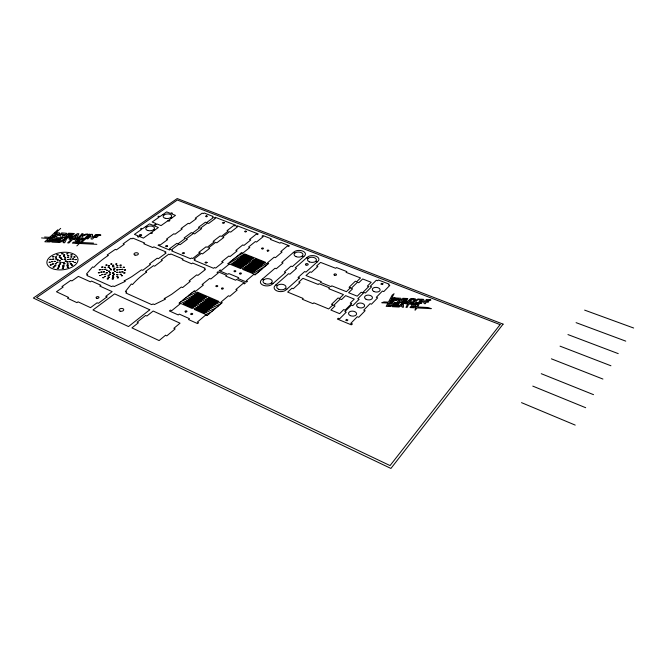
<?xml version="1.0" encoding="UTF-8"?>
<svg xmlns="http://www.w3.org/2000/svg" width="667" height="667" viewBox="0 0 667 667"><rect width="100%" height="100%" fill="white"/><g stroke="black" fill="none" stroke-linecap="round" stroke-linejoin="round"><path stroke-width="1" d="M393.213 300.667L390.587 300.292L390.203 301.009L392.504 301.109A0.875 0.534 5.6 0 0 393.18 300.792M390.845 305.152L388.202 304.769L387.819 305.494L390.128 305.603A0.884 0.534 5.6 0 0 390.812 305.278M412.648 304.719L415.649 305.386L415.741 306.578A5.319 3.218 6.5 0 1 415.549 306.895L416.575 306.945L418.334 303.368L415.799 303.235L414.365 301.276L413.448 303.118L412.314 303.06L414.249 299.2L411.706 299.058L411.739 303.035L410.547 302.976L410.53 302.134L408.304 302.018L407.454 302.818L398.391 302.368L396.948 300.609L395.456 300.534L395.94 299.616L399.358 299.775A0.875 0.525 5.9 0 0 400.033 299.458L395.306 298.341M394.064 299.066L391.454 298.658L391.07 299.375L393.98 299.233M391.687 303.577L389.078 303.126L388.694 303.844L391.621 303.702M429.406 299.858L428.256 302.259L426.155 302.151L425.396 303.718L424.295 303.668L422.878 300.659L421.486 303.527L420.352 303.468L422.278 299.516L421.394 299.475L417.717 307.003L427.972 307.52L431.257 308.646L417.259 307.937L414.999 310.155L416.116 307.879L410.055 307.57L410.522 306.637L413.974 306.795A0.892 0.542 6.6 0 0 414.657 306.436L411.647 305.761L411.564 304.552A5.344 3.235 6.7 0 1 411.747 304.26M78.414 241.879L75.063 241.037L77.414 238.903A2.443 1.326 -6.5 0 1 78.314 238.728L82.866 238.903L81.858 239.887L77.614 239.728A0.875 0.475 -6.5 0 0 77.172 239.878L77.047 239.953A1.359 0.742 -6.5 0 0 76.897 240.095L80.215 240.979L77.881 243.122A2.451 1.334 -6.6 0 1 76.972 243.305L76.23 243.322M412.715 304.586L416.758 304.511L417.217 303.585L402.243 302.835L398.874 306.053L392.721 305.744L392.238 306.678L399.116 307.02L399.975 306.211L402.209 306.328L402.218 307.179L403.418 307.237L403.427 303.335L407.637 304.052L405.97 307.37L407.103 307.429L408.771 304.11L411.747 304.269M99.391 234.726L96.565 237.519L94.731 237.427L98.091 234.659L100.884 235.101L99.091 235.017M76.872 245.898L88.878 234.217L90.178 234.275L81.291 242.938M49.691 237.285L44.831 241.779L49.425 241.954A2.468 1.326 -7.4 0 0 50.342 241.771L51.968 240.854A7.67 4.102 -7.5 0 0 52.343 240.504L54.652 237.877A0.942 0.5 -7.2 0 0 54.436 237.652L44.606 237.035M57.754 229.832L50.008 236.993L54.577 237.169A2.443 1.309 -7.1 0 0 55.486 236.985L57.087 236.076A7.612 4.052 -7.2 0 0 57.462 235.734L59.738 233.142A0.934 0.5 -6.9 0 0 59.521 232.916L54.811 232.558M49.933 238.327L49.108 239.094L51.809 239.22A0.875 0.467 -7.3 0 0 52.451 239.061L52.626 238.953A1.542 0.825 -7.3 0 0 52.776 238.819L41.529 237.919M60.689 228.364L54.235 234.342L56.928 234.467A0.867 0.459 -7 0 0 57.562 234.317L57.729 234.209A1.534 0.817 -7 0 0 57.887 234.075L55.053 233.592M77.089 242.313L77.572 242.296A0.992 0.542 -6.5 0 0 78.289 242.013M84.3 238.669L85.609 238.728M93.538 243.122L73.403 242.138L72.37 243.13L96.84 244.33M429.381 299.908L430.94 299.983L428.389 299.575L427.555 301.309L426.58 301.259L427.422 299.525L426.296 299.466L424.921 302.301L423.495 299.325L420.393 299.175L418.643 302.751L416.892 302.693L415.683 301.075L419.426 299.124L417.875 299.049L414.616 300.767L415.533 298.933L410.522 298.683L407.203 301.859L402.218 301.609L402.585 300.892L406.486 301.092L406.953 300.167L403.06 299.975L403.427 299.258L407.32 299.458L407.787 298.541L402.776 298.291L400.867 301.984L399.566 301.909L398.566 300.692L399.391 300.684A2.051 1.234 5.9 0 0 400.083 300.517L401.276 299.208L400.817 298.274L391.938 297.749L394.064 293.73L392.179 295.122L388.436 302.143L384.025 301.918L381.782 302.76L387.952 303.068L386.185 306.37L390.153 306.528A2.059 1.259 5.6 0 0 390.845 306.353L391.846 305.486A6.42 3.902 5.4 0 0 392.021 305.161L391.879 304.477L392.655 303.919A5.936 3.593 5.4 0 0 392.88 303.518C393.813 300.967 385.017 302.551 392.529 302.026A2.051 1.242 5.6 0 0 393.222 301.851L394.214 301A6.378 3.852 5.4 0 0 394.38 300.675L395.014 299.45A3.602 2.168 5.6 0 0 395.373 298.341M584.634 310.122L633.65 328.022M576.08 322.653L625.754 341.137M567.951 334.576L618.242 353.627M560.047 346.156L610.93 365.774M293.322 252.526L294.814 253.101M302.276 256.02L303.777 256.603M306.695 257.737L308.204 258.329M315.774 261.281L317.3 261.873M551.392 358.829L602.926 379.064M162.973 214.474L164.107 214.924M170.735 217.559L171.811 217.984M244.614 253.894L265.424 262.231M240.887 253.235L253.302 258.212M255.261 259.004L267.859 264.057M541.254 373.695L593.53 394.664M243.23 255.019L264.057 263.382M239.495 254.36L251.918 259.355M253.885 260.138L266.492 265.216M241.838 256.145L262.69 264.541M238.102 255.486L250.534 260.497M252.501 261.289L265.124 266.375M240.445 257.279L261.314 265.691M236.702 256.612L249.15 261.639M251.109 262.431L263.748 267.534M239.044 258.412L259.93 266.858M235.293 257.745L247.749 262.79M249.725 263.59L262.364 268.709M237.644 259.555L258.546 268.026M233.884 258.888L246.356 263.94M248.324 264.741L260.98 269.877M236.235 260.697L257.162 269.193M232.475 260.03L244.956 265.099M246.923 265.9L259.596 271.052M234.817 261.848L255.769 270.368M231.057 261.172L243.547 266.258M245.523 267.067L258.204 272.236M145.656 226.563L146.798 227.022M153.493 229.756L154.577 230.198M233.4 262.998L254.369 271.544M532.783 386.11L585.684 407.712M229.631 262.323L242.138 267.425M244.114 268.234L256.803 273.42M231.983 264.149L252.96 272.728M228.206 263.473L240.72 268.593M242.696 269.401L255.403 274.604M262.281 279.198L263.807 279.823M271.444 282.958L272.978 283.583M275.963 284.809L277.505 285.443M285.251 288.619L286.81 289.261M521.502 402.643L575.212 425.096M197.457 292.171L218.893 301.417M193.563 291.446L206.336 296.965M208.362 297.841L221.344 303.443M195.915 293.422L217.375 302.701M192.013 292.696L204.802 298.232M206.828 299.108L219.818 304.736M194.364 294.681L215.841 303.994M190.454 293.955L203.26 299.508M205.286 300.383L218.292 306.036M192.813 295.94L214.307 305.286M188.894 295.214L201.709 300.784M203.735 301.667L216.758 307.337M191.254 297.207L212.765 306.578M187.327 296.473L200.158 302.068M202.184 302.951L215.216 308.638M189.686 298.483L211.222 307.887M185.76 297.74L198.599 303.36M200.625 304.244L213.673 309.947M188.111 299.758L209.671 309.188M184.184 299.016L197.032 304.652M199.058 305.536L212.123 311.264M186.535 301.034L208.112 310.505M182.6 300.292L195.456 305.945M197.49 306.837L210.564 312.581M184.951 302.318L206.545 311.814M181.007 301.576L193.88 307.245M195.915 308.146L208.996 313.899M183.367 303.61L204.977 313.14M179.415 302.86L192.304 308.554M194.339 309.446L207.429 315.233M55.928 235.901A0.992 0.525 -7.1 0 1 55.211 236.176L52.368 236.076L53.185 235.318L56.086 235.726A1.384 0.742 -7.1 0 1 55.92 235.901M394.122 297.857A1.926 1.159 5.7 0 1 394.714 297.932M110.414 269.76L111.656 269.693L110.422 269.735M121.202 274.287L119.96 274.42L121.202 274.312M124.287 267.217L123.053 267.342L124.287 267.242M124.979 272.886L123.737 272.995L124.979 272.886M76.163 259.538L74.937 259.638L76.163 259.538M402.243 303.994L402.226 305.369L400.909 305.303L402.243 303.994M72.653 265.066L71.411 265.174L72.653 265.066M118.392 277.705L117.142 277.814L118.384 277.78M53.435 263.924L52.201 264.107L53.435 263.924M72.119 254.852L70.894 254.952L72.119 254.852M116.842 263.982L115.616 264.107L116.842 264.007M70.819 261.664L69.585 261.814L70.819 261.664M71.01 259.113L69.785 259.238L71.01 259.113M105.619 267.292L104.377 267.4L105.603 267.367M68.176 261.839L66.95 261.989L68.176 261.839M68.201 263.974L66.967 264.124L68.201 263.999M68.509 259.43L67.275 259.53L68.509 259.43M68.751 257.128L67.517 257.254L68.751 257.128M68.784 255.419L67.567 255.569L68.784 255.444M122.961 271.853L121.719 271.953L122.961 271.853M65.358 259.421L64.124 259.546L65.358 259.421M65.75 257.871L64.524 257.971L65.75 257.871M63.982 265.299L62.74 265.449L63.974 265.374M64.749 256.336L63.523 256.478L64.741 256.403M64.941 263.682L63.699 263.807L64.941 263.682M63.515 268.176L62.273 268.301L63.515 268.176M108.346 278.773L107.087 278.906L108.337 278.798M55.853 265.766L54.602 265.891L55.853 265.766M62.948 253.685L61.723 253.81L62.948 253.685M60.68 263.874L59.446 264.024L60.68 263.899M61.089 262.306L59.855 262.456L61.089 262.331M61.531 258.054L60.297 258.179L61.531 258.054M106.978 264.999L105.745 265.099L106.962 265.074M59.513 265.216L58.271 265.366L59.513 265.191M60.272 256.962L59.046 257.112L60.263 257.037M58.287 259.88L57.054 260.03L58.279 259.955M57.929 262.289L56.687 262.439L57.921 262.264M56.236 263.74L55.002 263.89L56.228 263.815M56.712 258.829L55.478 258.979L56.703 258.904M100.842 275.429L99.6 275.563L100.842 275.454M122.928 269.335L121.694 269.451L122.928 269.335M55.203 261.356L53.969 261.506L55.203 261.331M100.333 269.71L99.091 269.843L100.333 269.735M103.018 269.501L101.776 269.626L103.018 269.526M115.674 271.444L114.432 271.544L115.666 271.527M53.91 256.695L52.676 256.845L53.91 256.695M54.185 266.967L52.935 267.125L54.169 267.042M59.563 266.758L58.329 266.933L59.563 266.758M64.724 254.952L63.498 255.069L64.724 254.952M50.233 262.181L48.991 262.331L50.217 262.256M109.596 271.161L108.354 271.227L109.596 271.186M63.924 266.725L62.673 266.842L63.924 266.725M121.127 267.167L119.893 267.225L121.111 267.242M102.068 272.036L100.825 272.161L102.068 272.036M68.151 265.666L66.908 265.808L68.151 265.666M60.397 255.494L59.171 255.586L60.397 255.494M125.621 269.952L124.379 270.052L125.621 269.952M64.099 262.456L62.856 262.565L64.099 262.456M122.453 275.629L121.202 275.713L122.436 275.713M62.364 259.288L61.131 259.421L62.364 259.313M102.951 274.462L101.701 274.579L102.935 274.537M120.36 272.128L119.118 272.236L120.36 272.128M121.202 265.141L119.977 265.241L121.202 265.141M71.502 263.79L70.268 263.915L71.502 263.79M75.029 256.903L73.804 257.028L75.029 256.903M75.338 262.423L74.104 262.548L75.338 262.423M120.385 269.51L119.143 269.618L120.385 269.51M66.65 233.575L64.265 235.584A2.435 1.301 -6.8 0 1 63.357 235.759L62.381 235.768L63.173 237.635L61.306 237.544L60.522 235.676L58.804 235.593L59.847 234.617L63.974 234.776A0.984 0.525 -6.8 0 0 64.691 234.501L60.655 233.859L61.697 232.891L66.408 233.258A0.934 0.5 -6.7 0 1 66.633 233.475L66.65 233.575M117.876 274.504L116.633 274.637L117.876 274.529M117.876 265.724L116.65 265.825L117.859 265.8M117.959 267.475L116.725 267.584L117.942 267.559M117.709 272.319L116.475 272.444L117.709 272.344M117.876 269.843L116.633 269.952L117.876 269.843M114.691 269.835L113.448 269.935L114.691 269.835M114.557 274.212L113.315 274.32L114.557 274.212M114.982 268.242L113.749 268.342L114.982 268.267M68.501 267.108L67.259 267.242L68.493 267.133M113.865 266.658L112.631 266.742L113.865 266.658M113.432 278.823L112.181 278.931L113.432 278.823M113.707 275.871L112.456 275.98L113.707 275.871M105.519 276.355L104.269 276.463L105.503 276.43M67.876 253.743L66.658 253.894L67.876 253.718M110.272 274.404L109.029 274.537L110.272 274.429M110.73 268.434L109.488 268.534L110.714 268.509M110.572 272.795L109.33 272.903L110.555 272.87M111.856 263.949L110.622 264.049L111.839 264.024M56.545 256.962L55.319 257.12L56.545 256.987M109.18 275.788L107.937 275.888L109.18 275.788M73.412 261.414L72.178 261.531L73.412 261.414M109.38 267.309L108.146 267.442L109.38 267.309M107.379 272.786L106.136 272.886L107.379 272.786M107.579 270.31L106.336 270.41L107.562 270.385M105.911 269.235L104.669 269.335L105.911 269.235M105.77 274.27L104.527 274.379L105.753 274.345M103.919 277.589L102.66 277.697L103.902 277.672M104.561 271.828L103.318 271.928L104.561 271.828M58.479 268.142L57.237 268.267L58.479 268.167M109.338 277.372L108.087 277.472L109.338 277.372M102.926 267.042L101.692 267.142L102.926 267.042M58.046 254.736L56.82 254.861L58.046 254.736M113.74 265.241L112.506 265.366L113.74 265.241M99.591 272.678L98.349 272.778L99.591 272.678M51.284 264.891L50.042 265.016L51.267 264.966M73.545 258.963L72.319 259.096L73.545 258.938M113.74 277.33L112.49 277.455L113.74 277.33M51.159 259.321L49.925 259.446L51.159 259.321M53.827 259.113L52.593 259.238L53.827 259.113M66.225 261.022L64.991 261.139L66.208 261.089M60.23 260.73L58.996 260.872L60.222 260.755M117.942 276.246L116.692 276.313L117.934 276.28M109.405 265.808L108.171 265.891L109.405 265.808M113.623 272.953L112.381 273.061L113.623 272.953M71.903 256.853L70.677 256.962L71.886 256.928M52.726 261.589L51.484 261.706L52.718 261.614M51 240.387L50.959 240.495A1.401 0.75 -7.4 0 1 50.792 240.67A1 0.534 -7.4 0 1 50.067 240.954L47.207 240.854L48.041 240.087L50.992 240.42M75.738 237.335L75.321 238.227L76.688 238.294L78.873 233.725L77.505 233.658L70.385 237.986L71.761 238.052L73.17 237.21L75.738 237.335M63.757 241.779L63.323 242.688L64.707 242.755L66.975 238.127L65.599 238.061L58.362 242.446L59.747 242.513L61.172 241.654L63.757 241.779M76.93 234.884L76.23 236.326L74.721 236.251L76.93 234.884M64.999 239.295L64.274 240.762L62.756 240.687L64.999 239.295M398.641 304.344L398.157 305.278L393.105 305.019L393.588 304.094L398.641 304.344M399.491 302.693L399.016 303.618L393.972 303.368L394.455 302.443L399.491 302.693M126.63 292.096L125.946 293.046L151.709 304.619L153.11 303.977L154.402 304.552L165.466 299.133L164.199 298.574A83.242 47.107 -5.8 0 0 168.676 296.115L169.535 295.598A71.169 40.62 -5.6 0 0 172.203 293.922L181.374 287.043L182.625 287.569L190.237 281.391L189.103 280.899L196.707 274.879L197.907 275.396L205.453 269.493L204.235 268.993L205.161 268.259L192.613 263.031L191.662 263.773L182.158 259.771L183.091 259.063L170.852 253.96L169.91 254.661L168.734 254.177L161.172 259.88L162.348 260.372L154.644 266.175L153.468 265.674L145.514 271.527L146.69 272.044A3.268 1.884 -4.8 0 1 146.523 272.161L146.465 272.203A96.873 59.605 -2.2 0 0 132.525 284.542L131.299 284.009L125.379 291.537L126.63 292.096M503.076 324.137L390.92 468.442L33.35 298.032L177.205 198.558L503.076 324.137M500.092 324.629L390.062 465.583L36.618 297.574L177.355 200.017L500.092 324.629M87.644 274.621L86.927 275.521L111.572 286.593L112.973 285.976L114.215 286.535L125.329 281.357L124.12 280.824A82.049 44.847 -6.7 0 0 128.631 278.481L129.498 277.989A70.127 38.669 -6.5 0 0 132.191 276.38L141.546 269.818L142.738 270.318L150.525 264.424L149.433 263.949L157.204 258.196L158.354 258.696L166.066 253.051L164.899 252.568L165.841 251.868L153.819 246.857L152.843 247.565L143.73 243.73L144.689 243.055L132.95 238.161L131.991 238.828L130.865 238.361L123.145 243.822L124.279 244.289L116.425 249.842L115.299 249.358L107.204 254.952L108.321 255.453A3.218 1.793 -5.9 0 1 108.154 255.569L108.096 255.611A95.131 56.745 -3.8 0 0 93.805 267.4L92.63 266.883L86.443 274.079L87.644 274.621M346.507 319.393L345.698 320.243L347.107 320.802L347.907 319.96L346.507 319.393M352.143 323.995L351.317 324.846L337.385 319.068L338.227 318.234L339.611 318.809L346.231 312.189L344.856 311.622L351.367 305.127L352.735 305.678L359.129 299.283L357.77 298.741L364.057 292.463L365.416 292.996L371.586 286.818L370.243 286.293L376.321 280.223L377.664 280.749L378.414 279.99L389.169 284.159L388.427 284.917L389.786 285.443L383.775 291.596L382.416 291.062L376.296 297.315L377.664 297.857L371.452 304.219L370.077 303.668L363.74 310.138L365.124 310.697L358.696 317.292L357.304 316.717L350.742 323.42L352.143 323.995M382.958 283.85L382.208 284.609L380.857 284.084L381.607 283.325L382.958 283.85M351.626 303.635L345.122 310.113L343.755 309.546L339.628 313.648L330.874 310.047L335.026 305.986L333.667 305.428L340.228 299.033L341.579 299.575L345.614 295.631L354.269 299.108L350.258 303.085L351.626 303.635M368.709 286.618L362.514 292.796L361.164 292.254L357.229 296.165L348.599 292.721L352.56 288.844L351.226 288.319L357.487 282.216L358.813 282.733L362.673 278.964L371.194 282.291L367.367 286.093L368.709 286.618M410.53 299.825L409.221 301.125L410.53 301.184L410.53 299.825M96.973 234.609L92.446 239.069L91.179 239.003L91.054 235.793L87.936 238.844L86.627 238.778L91.196 234.325L92.455 234.384L92.613 237.552L95.673 234.542L96.973 234.609M332.841 304.911L328.681 308.963L313.832 302.851L312.981 303.652L302.318 299.258L303.177 298.466L287.677 292.088L291.971 288.211L293.272 288.744L300.042 282.616L298.749 282.099L302.926 278.331L318.242 284.476L319.068 283.717L329.59 287.927L328.773 288.703L343.447 294.589L339.403 298.524L338.061 297.982L331.491 304.36L332.841 304.911M350.4 287.819L346.431 291.687L331.791 285.843L330.982 286.61L320.477 282.399L321.294 281.649L306.003 275.546L310.105 271.844L311.389 272.353L317.859 266.5L316.583 266L320.577 262.398L335.684 268.284L336.468 267.559L346.84 271.594L346.065 272.328L360.53 277.964L356.67 281.724L355.344 281.207L349.066 287.294L350.4 287.819M81.983 233.875L77.364 238.327L78.664 238.394L80.699 236.435L81.382 238.528L83.175 238.611L82.349 236.226L87.761 234.159L85.976 234.075L81.257 235.885L83.283 233.942L81.983 233.875M75.93 238.561L74.904 239.545L72.645 239.436L68.959 242.963L67.65 242.896L71.336 239.37L69.076 239.261L70.11 238.277L75.93 238.561M70.71 236.977L69.685 237.952L63.874 237.669L68.584 233.225L74.354 233.508L73.337 234.476L68.851 234.259L68.051 235.017L72.536 235.234L71.511 236.21L67.017 235.993L66.216 236.752L70.71 236.977M58.704 241.412L57.654 242.413L51.801 242.121L52.868 241.129L58.704 241.412M60.572 239.653L59.521 240.645L53.694 240.362L54.752 239.37L60.572 239.653M62.431 237.902L61.389 238.886L55.569 238.603L56.628 237.619L62.431 237.902M299.35 277.997L286.068 289.92A6.537 3.927 0.7 0 1 276.988 290.945A6.537 3.927 0.7 0 1 275.221 285.468L288.603 273.678L289.87 274.195L296.54 268.309L295.273 267.8L307.387 257.137A6.278 3.627 2 0 1 316.025 256.228A6.278 3.627 2 0 1 317.976 261.264L305.97 272.053L304.686 271.544L298.057 277.48L299.35 277.997M285.643 272.495L272.236 284.234A6.487 3.869 0.1 0 1 263.198 285.243A6.487 3.869 0.1 0 1 261.539 279.84L275.046 268.234L276.305 268.734L283.033 262.94L281.782 262.439L294.014 251.926A6.228 3.577 1.5 0 1 302.618 251.034A6.228 3.577 1.5 0 1 304.469 256.003L292.329 266.633L291.07 266.133L284.375 271.986L285.643 272.495M205.753 314.982L197.307 322.128L198.599 322.711L197.557 323.595L188.503 319.535L189.503 318.693L179.265 314.107L178.256 314.941L169.385 310.964L170.444 310.105L171.711 310.672L180.282 303.735L179.031 303.177L194.481 290.704L195.723 291.237L203.377 285.051L202.134 284.526L209.655 278.447L210.889 278.964L218.284 272.986L217.058 272.478L217.976 271.736L226.597 275.321L225.688 276.071L235.643 280.215L236.552 279.465L245.348 283.116L244.447 283.884L243.188 283.358L235.91 289.503L237.177 290.045L229.773 296.306L228.506 295.764L220.969 302.126L222.253 302.685L207.045 315.558L205.753 314.982M253.802 274.387L246.248 280.765L247.507 281.291L246.573 282.083L237.785 278.431L238.686 277.68L228.748 273.562L227.839 274.304L219.218 270.727L220.168 269.96L221.394 270.469L229.073 264.257L227.856 263.757L241.712 252.568L242.921 253.051L249.792 247.499L248.583 247.023L255.344 241.562L256.545 242.029L263.198 236.652L262.006 236.185L262.831 235.518L271.202 238.769L270.385 239.436L280.048 243.188L280.865 242.505L289.395 245.815L288.586 246.498L287.36 246.023L280.824 251.551L282.058 252.034L275.421 257.654L274.179 257.162L267.425 262.873L268.668 263.373L255.061 274.896L253.802 274.387M165.483 335.276L159.105 340.57L131.933 327.889L138.403 322.753L137.144 322.169L145.648 315.441L146.898 316.008L153.168 311.039L180.04 323.187L173.854 328.322L175.154 328.914L166.783 335.876L165.483 335.276M222.936 262.256L215.691 268.059L214.474 267.55L213.557 268.284L194.264 260.28L195.189 259.563L194.005 259.071L201.342 253.402L202.526 253.894L209.738 248.316L208.554 247.832L215.658 242.354L216.833 242.821L223.82 237.419L222.653 236.96L229.531 231.649L230.699 232.108L237.46 226.872L236.301 226.421L237.144 225.78L258.254 233.959L257.429 234.617L256.236 234.159L249.558 239.503L250.75 239.97L243.964 245.406L242.763 244.931L235.868 250.45L237.068 250.934L230.057 256.545L228.848 256.053L221.719 261.756L222.936 262.256M149.767 309.771L128.489 326.563L92.98 309.972L114.616 293.864L149.767 309.771M207.087 262.448L206.17 263.165L204.969 262.665L205.886 261.948L207.087 262.448M246.557 231.382L245.723 232.041L244.547 231.582L245.381 230.932L246.557 231.382M199.983 252.851L192.646 258.504L191.454 258.012L190.529 258.721L171.702 250.917L172.645 250.217L171.477 249.733L178.914 244.214L180.073 244.689L187.377 239.253L186.226 238.786L193.422 233.442L194.572 233.9L201.651 228.631L200.5 228.181L207.479 223.003L208.613 223.445L215.474 218.342L214.34 217.901L215.191 217.267L235.818 225.263L234.976 225.913L233.817 225.463L227.038 230.674L228.197 231.124L221.319 236.426L220.143 235.968L213.148 241.346L214.315 241.813L207.212 247.29L206.036 246.807L198.799 252.368L199.983 252.851M167.517 246.006L166.6 246.698L165.433 246.231L166.35 245.539L167.517 246.006M184.309 253.035L183.383 253.735L182.208 253.252L183.142 252.551L184.309 253.035M224.329 222.745L223.478 223.387L222.336 222.945L223.178 222.303L224.329 222.745M170.544 249.341L169.601 250.042L158.062 245.248L159.004 244.564L160.147 245.039L167.625 239.595L166.483 239.12L173.845 233.767L174.987 234.234L182.224 228.956L181.09 228.498L188.227 223.312L189.353 223.762L196.373 218.643L195.248 218.201L202.159 213.173L203.285 213.607L204.135 212.99L213.14 216.475L212.289 217.108L213.423 217.542L206.553 222.636L205.419 222.194L198.441 227.355L199.583 227.814L192.496 233.066L191.346 232.608L184.142 237.944L185.293 238.402L177.972 243.83L176.822 243.355L169.385 248.866L170.544 249.341M106.962 296.915L98.316 303.327L97.115 302.776L90.52 307.654L78.064 301.843L76.955 302.651L67.492 298.224L68.609 297.432L56.462 291.762L63.14 287.077L61.989 286.543L70.76 280.407L71.911 280.932L78.398 276.388L90.437 281.833L91.504 281.065L100.875 285.293L99.808 286.06L112.148 291.637L105.761 296.373L106.962 296.915M206.353 215.766L205.503 216.391L206.628 216.833L207.487 216.2L206.353 215.766M150.492 233.091L143.413 238.102L139.478 236.477L138.528 237.144L137.402 236.677L138.361 236.01L134.442 234.384L141.546 229.423L140.437 228.973L141.379 228.314L142.488 228.773L149.475 223.895L153.36 225.471L154.285 224.821L155.394 225.271L154.477 225.921L158.379 227.497L151.426 232.433L152.551 232.891L151.609 233.55L150.492 233.091M167.876 220.769L161.064 225.604L157.162 224.029L156.245 224.671L155.128 224.22L156.053 223.578L152.168 222.011L159.013 217.234L157.912 216.792L158.821 216.166L159.922 216.6L166.658 211.898L170.502 213.423L171.394 212.798L172.495 213.232L171.611 213.857L175.479 215.383L168.776 220.135L169.893 220.577L168.993 221.219L167.876 220.769M55.394 269.493A15.675 8.688 -7.4 0 0 78.006 259.205A15.675 8.688 -7.4 0 0 53.935 254.519A15.675 8.688 -7.4 0 0 55.394 269.493M165.291 218.326A4.277 2.293 -3.2 0 0 171.686 216.066A4.277 2.293 -3.2 0 0 165.266 214.34A4.277 2.293 -3.2 0 0 165.291 218.326M147.924 230.549A4.361 2.376 -3.9 0 0 154.494 228.206A4.361 2.376 -3.9 0 0 147.999 226.421A4.361 2.376 -3.9 0 0 147.924 230.549M139.878 235.759A1.176 0.642 -4.3 0 0 141.662 235.126A1.176 0.642 -4.3 0 0 139.92 234.642A1.176 0.642 -4.3 0 0 139.878 235.759M373.837 291.446A3.927 2.343 4.8 0 0 380.107 290.237A3.927 2.343 4.8 0 0 374.737 287.46A3.927 2.343 4.8 0 0 373.837 291.446M366.075 299.283A3.969 2.401 4.6 0 0 372.428 298.049A3.969 2.401 4.6 0 0 367.025 295.214A3.969 2.401 4.6 0 0 366.075 299.283M358.137 307.295A4.01 2.451 4.3 0 0 364.582 306.028A4.01 2.451 4.3 0 0 359.146 303.135A4.01 2.451 4.3 0 0 358.137 307.295M350.367 315.641A4.052 2.51 4 0 0 356.603 313.932A4.052 2.51 4 0 0 350.725 311.314A4.052 2.51 4 0 0 350.367 315.641M135.026 255.094A2.209 1.242 -4.8 0 0 138.377 253.869A2.209 1.242 -4.8 0 0 135.118 252.935A2.209 1.242 -4.8 0 0 135.026 255.094M120.227 311.189A2.351 1.417 -6.4 0 0 123.745 309.713A2.351 1.417 -6.4 0 0 120.235 308.721A2.351 1.417 -6.4 0 0 120.227 311.189M216.333 286.585A0.934 0.559 -2.1 0 0 217.734 286.068A0.934 0.559 -2.1 0 0 216.333 285.609A0.934 0.559 -2.1 0 0 216.333 286.585M221.944 288.961A0.942 0.567 -1.8 0 0 223.353 288.444A0.942 0.567 -1.8 0 0 221.936 287.986A0.942 0.567 -1.8 0 0 221.944 288.961M185.484 311.964A0.975 0.6 -3.7 0 0 186.96 311.406A0.975 0.6 -3.7 0 0 185.526 310.922A0.975 0.6 -3.7 0 0 185.484 311.964M191.204 314.507A0.975 0.6 -3.5 0 0 192.68 313.949A0.975 0.6 -3.5 0 0 191.237 313.465A0.975 0.6 -3.5 0 0 191.204 314.507M239.978 273.92A0.917 0.542 -1 0 0 241.396 273.478A0.917 0.542 -1 0 0 240.062 272.978A0.917 0.542 -1 0 0 239.978 273.92M234.425 271.627A0.917 0.534 -1.2 0 0 235.843 271.186A0.917 0.534 -1.2 0 0 234.517 270.694A0.917 0.534 -1.2 0 0 234.425 271.627M267.534 251.025A0.884 0.509 0.2 0 0 268.884 250.609A0.884 0.509 0.2 0 0 267.575 250.15A0.884 0.509 0.2 0 0 267.534 251.025M262.081 248.874A0.884 0.5 0 0 0 263.44 248.466A0.884 0.5 0 0 0 262.139 247.999A0.884 0.5 0 0 0 262.081 248.874M96.857 298.307A1.459 0.859 -7 0 0 98.974 297.324A1.459 0.859 -7 0 0 96.732 296.823A1.459 0.859 -7 0 0 96.857 298.307M334.492 275.254A1.284 0.759 3 0 0 336.485 274.746A1.284 0.759 3 0 0 334.651 273.954A1.284 0.759 3 0 0 334.492 275.254M278.614 289.278A4.661 2.801 0.7 0 0 286.001 287.377A4.661 2.801 0.7 0 0 279.49 284.459A4.661 2.801 0.7 0 0 278.614 289.278M309.421 261.881A4.486 2.593 2 0 0 316.45 260.138A4.486 2.593 2 0 0 310.08 257.42A4.486 2.593 2 0 0 309.421 261.881M306.02 265.041A1.392 0.809 1.8 0 0 308.212 264.499A1.392 0.809 1.8 0 0 306.236 263.648A1.392 0.809 1.8 0 0 306.02 265.041M265.224 283.758A4.627 2.76 0.1 0 0 272.244 281.457A4.627 2.76 0.1 0 0 265.374 278.981A4.627 2.76 0.1 0 0 265.224 283.758M295.956 256.612A4.452 2.56 1.4 0 0 302.968 254.886A4.452 2.56 1.4 0 0 296.69 252.209A4.452 2.56 1.4 0 0 295.956 256.612"/></g></svg>
